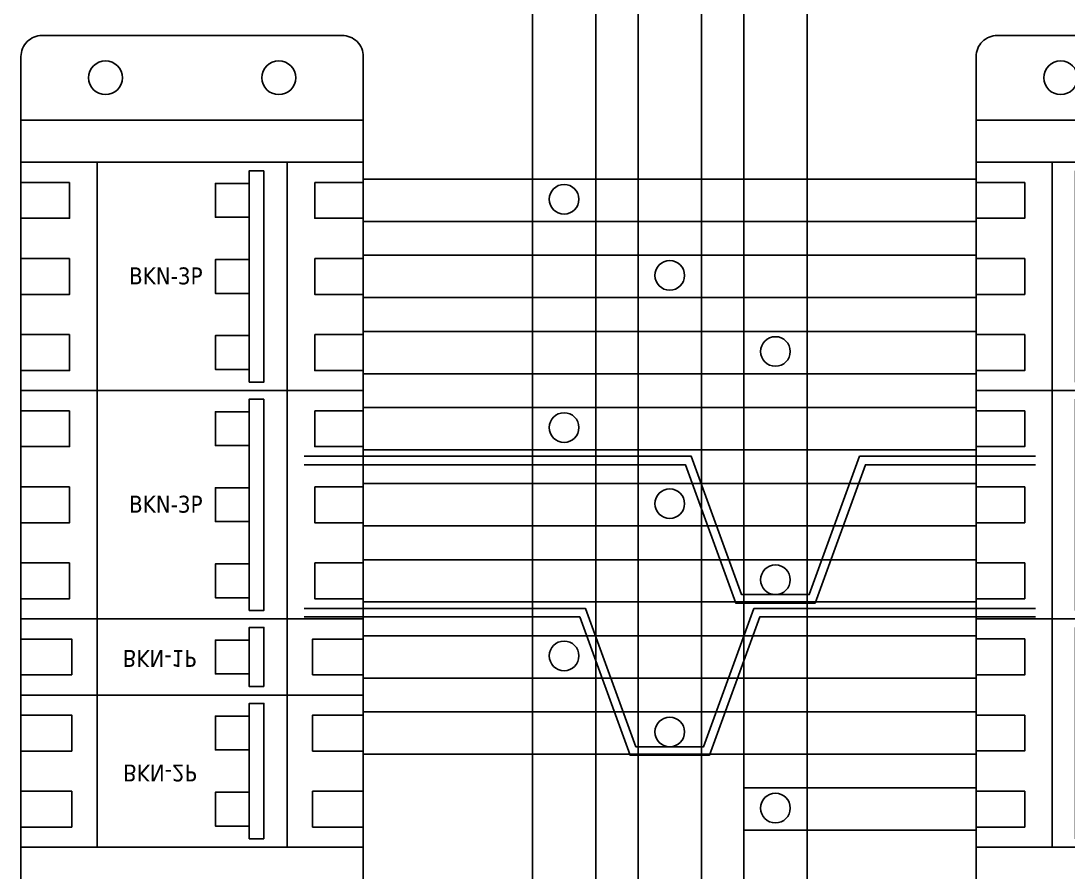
# Model space of a CAD drawing. Header units: millimetres. Extents: x 123558 to 149079, y -1073 to 14418.
# Drawn here: x 131257.6 to 131505.3, y 3898 to 4099.3 of the extents above; entities that cross this region are included whole.
import ezdxf

# ---------------------------------------------------------------- set-up
doc = ezdxf.new("R2010")
doc.units = ezdxf.units.MM
doc.header["$LTSCALE"] = 3
doc.layers.add('@.VISIBLE', color=7, linetype='Continuous')
doc.styles.add('Tahoma (Input Text)', font='tahoma.ttf')

# ---------------------------------------------------------------- blocks, each defined once
blk = doc.blocks.new('*U53')
for points in [[(-543.89, -2654.33), (-489.89, -2654.33), (-489.89, -2735.33), (-543.89, -2735.33)], [(-541.89, -2677.83), (-491.89, -2677.83), (-491.89, -2681.33), (-541.89, -2681.33)], [(-538.89, -2681.33), (-530.89, -2681.33), (-530.89, -2689.33), (-538.89, -2689.33)], [(-520.89, -2681.33), (-512.89, -2681.33), (-512.89, -2689.33), (-520.89, -2689.33)], [(-502.89, -2681.33), (-494.89, -2681.33), (-494.89, -2689.33), (-502.89, -2689.33)]]:
    blk.add_lwpolyline(points, close=True)
at = {"color": 1}
for points in [[(-539.14, -2665.83), (-530.64, -2665.83), (-530.64, -2654.33), (-539.14, -2654.33)], [(-521.14, -2665.83), (-512.64, -2665.83), (-512.64, -2654.33), (-521.14, -2654.33)], [(-503.14, -2665.83), (-494.64, -2665.83), (-494.64, -2654.33), (-503.14, -2654.33)], [(-539.14, -2723.83), (-530.64, -2723.83), (-530.64, -2735.33), (-539.14, -2735.33)], [(-521.14, -2723.83), (-512.64, -2723.83), (-512.64, -2735.33), (-521.14, -2735.33)], [(-503.14, -2723.83), (-494.64, -2723.83), (-494.64, -2735.33), (-503.14, -2735.33)]]:
    blk.add_lwpolyline(points, close=True, dxfattribs=at)
at = {"color": 3}
blk.add_lwpolyline([(-543.89, -2672.33), (-489.89, -2672.33), (-489.89, -2717.33), (-543.89, -2717.33)], close=True, dxfattribs=at)
at = {"color": 4, "insert": (-519.02, -2709.77), "char_height": 4, "attachment_point": 1, "rotation": 90, "style": 'Tahoma (Input Text)'}
blk.add_mtext_dynamic_manual_height_columns('BKN-3P', width=12.1435, gutter_width=1, heights=[0], dxfattribs=at)
blk = doc.blocks.new('*U39')
for points in [[(-543.89, -2654.33), (-507.89, -2654.33), (-507.89, -2735.33), (-543.89, -2735.33)], [(-541.89, -2677.83), (-509.89, -2677.83), (-509.89, -2681.33), (-541.89, -2681.33)], [(-538.89, -2681.33), (-530.89, -2681.33), (-530.89, -2689.33), (-538.89, -2689.33)], [(-520.89, -2681.33), (-512.89, -2681.33), (-512.89, -2689.33), (-520.89, -2689.33)]]:
    blk.add_lwpolyline(points, close=True)
at = {"color": 1}
for points in [[(-539.14, -2666.33), (-530.64, -2666.33), (-530.64, -2654.33), (-539.14, -2654.33)], [(-521.14, -2666.33), (-512.64, -2666.33), (-512.64, -2654.33), (-521.14, -2654.33)], [(-539.14, -2723.33), (-530.64, -2723.33), (-530.64, -2735.33), (-539.14, -2735.33)], [(-521.14, -2723.33), (-512.64, -2723.33), (-512.64, -2735.33), (-521.14, -2735.33)]]:
    blk.add_lwpolyline(points, close=True, dxfattribs=at)
at = {"color": 3}
blk.add_lwpolyline([(-543.89, -2672.33), (-507.89, -2672.33), (-507.89, -2717.33), (-543.89, -2717.33)], close=True, dxfattribs=at)
at = {"color": 2, "style": 'Tahoma (Input Text)'}
blk.add_text('BKN-2P', height=4, rotation=90, dxfattribs=at).set_placement((-524.33, -2711.16))
blk = doc.blocks.new('*U54')
for points in [[(-543.89, -2654.33), (-525.89, -2654.33), (-525.89, -2735.33), (-543.89, -2735.33)], [(-541.89, -2677.83), (-527.89, -2677.83), (-527.89, -2681.33), (-541.89, -2681.33)], [(-538.89, -2681.33), (-530.89, -2681.33), (-530.89, -2689.33), (-538.89, -2689.33)]]:
    blk.add_lwpolyline(points, close=True)
at = {"color": 1}
for points in [[(-539.14, -2666.33), (-530.64, -2666.33), (-530.64, -2654.33), (-539.14, -2654.33)], [(-539.14, -2723.33), (-530.64, -2723.33), (-530.64, -2735.33), (-539.14, -2735.33)]]:
    blk.add_lwpolyline(points, close=True, dxfattribs=at)
at = {"color": 3}
blk.add_lwpolyline([(-543.89, -2672.33), (-525.89, -2672.33), (-525.89, -2717.33), (-543.89, -2717.33)], close=True, dxfattribs=at)
at = {"color": 1, "style": 'Tahoma (Input Text)'}
blk.add_text('BKN-1P', height=4, rotation=90, dxfattribs=at).set_placement((-533.23, -2711.26))
blk = doc.blocks.new('*U109')
at = {"layer": '@.VISIBLE'}
for p, q in [((0, 81), (0, 0)), ((182, 81), (182, 0))]:
    blk.add_line(p, q, dxfattribs=at)
blk.add_lwpolyline([(202, 76), (202, 5, -0.414214), (197, 0), (-15, 0, -0.414214), (-20, 5), (-20, 76, -0.414214), (-15, 81), (197, 81, -0.414214)], format="xyb", close=True, dxfattribs=at)
at = {"layer": '@.VISIBLE', "color": 2}
for centre in [(-10, 61), (192, 61), (-10, 20), (192, 20)]:
    blk.add_circle(centre, 4, dxfattribs=at)

msp = doc.modelspace()

# ---------------------------------------------------------------- linework, layer by layer
at = {"layer": '@.VISIBLE', "color": 1}
for points in [[(131393.57, 3856.87), (131393.57, 4127.36), (131378.57, 4127.36), (131378.57, 3856.87)], [(131483.57, 4051.86), (131483.57, 4061.86), (131338.57, 4061.86), (131338.57, 4051.86)], [(131483.57, 3997.86), (131483.57, 4007.86), (131338.57, 4007.86), (131338.57, 3997.86)], [(131483.57, 3943.86), (131483.57, 3953.86), (131338.57, 3953.86), (131338.57, 3943.86)]]:
    msp.add_lwpolyline(points, close=True, dxfattribs=at)
at = {"layer": '@.VISIBLE', "color": 2}
for points in [[(131418.57, 3856.87), (131418.57, 4127.36), (131403.57, 4127.36), (131403.57, 3856.87)], [(131483.57, 4033.86), (131483.57, 4043.86), (131338.57, 4043.86), (131338.57, 4033.86)], [(131483.57, 3979.86), (131483.57, 3989.86), (131338.57, 3989.86), (131338.57, 3979.86)], [(131483.57, 3925.86), (131483.57, 3935.86), (131338.57, 3935.86), (131338.57, 3925.86)]]:
    msp.add_lwpolyline(points, close=True, dxfattribs=at)
at = {"layer": '@.VISIBLE', "color": 4}
for points in [[(131443.57, 3856.87), (131443.57, 4127.36), (131428.57, 4127.36), (131428.57, 3856.87)], [(131483.57, 4015.86), (131483.57, 4025.86), (131338.57, 4025.86), (131338.57, 4015.86)], [(131483.57, 3961.86), (131483.57, 3971.86), (131338.57, 3971.86), (131338.57, 3961.86)], [(131483.57, 3907.86), (131483.57, 3917.86), (131428.57, 3917.86), (131428.57, 3907.86)]]:
    msp.add_lwpolyline(points, close=True, dxfattribs=at)
for points in [[(131324.57, 3996.31), (131416.17, 3996.31), (131428.07, 3963.61), (131444.07, 3963.61), (131455.97, 3996.31), (131497.57, 3996.31)], [(131324.57, 3994.31), (131414.77, 3994.31), (131426.67, 3961.61), (131445.47, 3961.61), (131457.37, 3994.31), (131497.57, 3994.31)]]:
    msp.add_lwpolyline(points, dxfattribs=at)
at = {"layer": '@.VISIBLE', "color": 2}
for points in [[(131324.57, 3960.31), (131391.17, 3960.31), (131403.07, 3927.61), (131419.07, 3927.61), (131430.97, 3960.31), (131497.57, 3960.31)], [(131324.57, 3958.31), (131389.77, 3958.31), (131401.67, 3925.61), (131420.47, 3925.61), (131432.37, 3958.31), (131497.57, 3958.31)]]:
    msp.add_lwpolyline(points, dxfattribs=at)
at = {"layer": '@.VISIBLE', "color": 1}
for centre in [(131386.07, 4057.11), (131386.07, 4003.11), (131386.07, 3949.11)]:
    msp.add_circle(centre, 3.5, dxfattribs=at)
at = {"layer": '@.VISIBLE', "color": 2}
for centre in [(131411.07, 4039.11), (131411.07, 3985.11), (131411.07, 3931.11)]:
    msp.add_circle(centre, 3.5, dxfattribs=at)
at = {"layer": '@.VISIBLE', "color": 4}
for centre in [(131436.07, 4021.11), (131436.07, 3967.11), (131436.07, 3913.11)]:
    msp.add_circle(centre, 3.5, dxfattribs=at)

# ---------------------------------------------------------------- block references
at = {"rotation": 270}
for p in [(133992.9, 3521.97), (133992.9, 3467.97)]:
    msp.add_blockref('*U53', p, dxfattribs=at)
at = {"xscale": -1}
for name, p, rotation in [('*U53', (128829.23, 3521.97), 90), ('*U53', (128829.23, 3467.97), 90), ('*U54', (133992.9, 4483.74), 270), ('*U53', (128829.23, 3413.97), 90), ('*U39', (133992.9, 4447.74), 270)]:
    msp.add_blockref(name, p, dxfattribs=dict(at, rotation=rotation))
at = {"layer": '@.VISIBLE', "rotation": 270}
msp.add_blockref('*U109', (131257.57, 4075.86), dxfattribs=at)
at = {"layer": '@.VISIBLE', "xscale": -1, "rotation": 90}
msp.add_blockref('*U109', (131564.57, 4075.86), dxfattribs=at)

doc.saveas('drawing.dxf')
